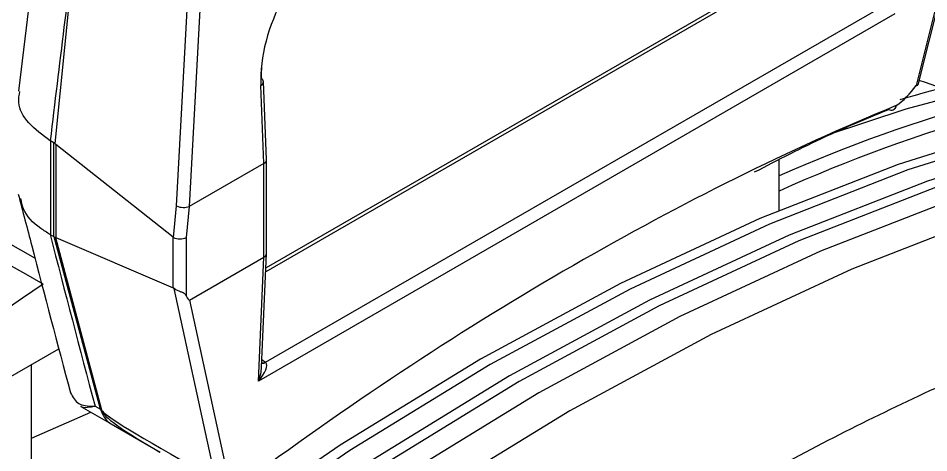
# Model space of a CAD drawing. Extents: x 8 to 113, y 1 to 87.
# Drawn here: x 19.109 to 20.1, y 70.575 to 71.049 of the extents above; entities that cross this region are included whole.
import ezdxf

# ---------------------------------------------------------------- set-up
doc = ezdxf.new("R2010")
doc.units = 0
doc.header["$MEASUREMENT"] = 0
doc.layers.add('OBJECT', color=7, linetype='CONTINUOUS')

msp = doc.modelspace()

# ---------------------------------------------------------------- linework, layer by layer
at = {"layer": 'OBJECT'}
for p, q in [((19.15235, 71.31974), (19.10916, 70.96911)), ((20.08836, 70.97615), (20.15742, 71.25228)), ((20.15118, 71.23579), (20.0861, 70.97561)), ((19.2814, 70.84426), (19.30081, 71.20666)), ((19.31451, 71.20628), (19.29508, 70.84365)), ((19.17385, 71.16242), (19.14879, 70.91234)), ((19.95074, 71.10293), (19.37847, 70.77257)), ((19.94513, 71.10382), (19.37866, 70.7768)), ((19.37811, 70.67401), (20.04256, 71.05759)), ((20.06309, 71.05342), (19.37046, 70.65358)), ((19.37935, 70.89474), (19.37591, 70.97961)), ((19.37643, 70.8906), (19.37298, 70.97556)), ((19.14768, 70.91291), (19.144, 70.91503)), ((19.144, 70.91503), (19.144, 70.81296)), ((19.14768, 70.81084), (19.14768, 70.91291)), ((19.27777, 70.81014), (19.14993, 70.91136)), ((19.14993, 70.91136), (19.14993, 70.80971)), ((19.37643, 70.8906), (19.29513, 70.84367)), ((19.37643, 70.8906), (19.37643, 70.8906)), ((19.37643, 70.78854), (19.37643, 70.8906)), ((19.37936, 70.7927), (19.37936, 70.89461)), ((19.93721, 70.83953), (19.93721, 70.89448)), ((19.27797, 70.81001), (19.2814, 70.84426)), ((19.29513, 70.84367), (19.29173, 70.80972)), ((19.144, 70.81296), (19.14768, 70.81084)), ((19.14823, 70.81051), (19.14936, 70.80995)), ((19.19854, 70.62275), (19.14823, 70.81051)), ((19.14936, 70.80995), (19.19968, 70.62213)), ((19.14993, 70.80971), (19.27777, 70.75489)), ((19.27777, 70.75489), (19.27777, 70.81014)), ((19.29173, 70.80972), (19.29173, 70.7464)), ((19.37387, 70.6685), (19.37935, 70.79254)), ((19.29544, 70.74178), (19.37643, 70.78853)), ((19.37046, 70.65358), (19.37643, 70.78853)), ((19.37643, 70.78853), (19.37643, 70.78854)), ((19.32388, 70.54686), (19.27886, 70.7542)), ((19.29544, 70.74178), (19.3384, 70.54397)), ((18.88576, 70.53428), (19.1532, 70.68867)), ((19.12335, 70.56218), (19.12335, 70.67144)), ((19.37425, 70.67709), (19.37811, 70.67401)), ((19.177, 70.62589), (19.21008, 70.6068)), ((19.19254, 70.62621), (19.19854, 70.62275)), ((19.12335, 70.59133), (19.18807, 70.61951)), ((19.21008, 70.6068), (19.26349, 70.57597))]:
    msp.add_line(p, q, dxfattribs=at)
at = {"layer": 'OBJECT', "flags": 128}
for points in [[(20.92018, 70.99476), (20.79083, 71.02003), (20.65608, 71.0322), (20.51652, 71.0312), (20.37276, 71.01706), (20.22539, 70.98982), (20.07507, 70.9496), (19.98939, 70.92132)], [(20.91042, 70.98344), (20.77986, 70.99913), (20.64453, 71.00225), (20.50498, 70.99279), (20.36178, 70.97078), (20.21552, 70.93631), (20.0668, 70.88953), (19.91622, 70.83063), (19.76439, 70.75985), (19.61194, 70.67747), (19.45949, 70.58384), (19.30767, 70.47933), (19.15708, 70.36437), (19.00836, 70.23943), (18.8621, 70.10503), (18.7189, 69.96171), (18.57935, 69.81005), (18.44402, 69.65068), (18.31346, 69.48425)], [(20.92095, 70.97736), (20.79039, 70.99305), (20.65506, 70.99617), (20.51551, 70.9867), (20.37232, 70.9647), (20.22606, 70.93023), (20.07733, 70.88345), (19.92675, 70.82455), (19.77493, 70.75377), (19.62248, 70.67139), (19.47003, 70.57775), (19.3182, 70.47324), (19.16762, 70.35829), (19.01889, 70.23335), (18.87264, 70.09895), (18.72944, 69.95563), (18.58989, 69.80397), (18.45456, 69.6446), (18.324, 69.47817)], [(20.94217, 70.96511), (20.81161, 70.9808), (20.67628, 70.98392), (20.53673, 70.97446), (20.39353, 70.95245), (20.24727, 70.91799), (20.09855, 70.87121), (19.94796, 70.8123), (19.79614, 70.74152), (19.64369, 70.65914), (19.49124, 70.56551), (19.33942, 70.461), (19.18883, 70.34604), (19.04011, 70.2211), (18.89385, 70.0867), (18.75065, 69.94338), (18.6111, 69.79172), (18.47577, 69.63236), (18.34521, 69.46592)], [(20.9527, 70.95903), (20.82214, 70.97472), (20.68681, 70.97784), (20.54726, 70.96838), (20.40407, 70.94637), (20.25781, 70.9119), (20.10908, 70.86512), (19.9585, 70.80622), (19.80667, 70.73544), (19.65423, 70.65306), (19.50178, 70.55942), (19.34995, 70.45491), (19.19937, 70.33996), (19.05064, 70.21502), (18.90438, 70.08062), (18.76119, 69.9373), (18.62164, 69.78564), (18.48631, 69.62627), (18.35575, 69.45984)], [(20.11396, 70.97263), (20.09623, 70.9787), (20.08954, 70.98089)], [(20.98359, 70.94509), (20.85229, 70.96181), (20.71611, 70.96576), (20.57561, 70.95691), (20.43137, 70.9353), (20.28398, 70.90102), (20.13407, 70.85421), (19.98226, 70.79507), (19.82917, 70.72384), (19.67544, 70.64081), (19.52171, 70.54634), (19.36862, 70.44082), (19.2168, 70.32468), (19.06689, 70.19841), (18.91951, 70.06252), (18.77527, 69.91759), (18.63477, 69.76422), (18.49858, 69.60305), (18.36729, 69.43473)], [(21.01753, 70.92549), (20.88624, 70.94222), (20.75005, 70.94617), (20.60955, 70.93732), (20.46531, 70.9157), (20.31792, 70.88142), (20.16801, 70.83461), (20.0162, 70.77547), (19.86311, 70.70424), (19.70938, 70.62122), (19.55565, 70.52675), (19.40256, 70.42123), (19.25075, 70.30509), (19.10084, 70.17881), (18.95345, 70.04293), (18.80921, 69.898), (18.66871, 69.74463), (18.53253, 69.58345), (18.40123, 69.41514)]]:
    msp.add_lwpolyline(points, dxfattribs=at)
at = {"layer": 'OBJECT'}
for centre, radius, start, end in [((20.62921, 69.30147), 1.72097, 81.55654, 113.70946), ((20.646, 69.28461), 1.72798, 81.5849, 114.21628), ((19.37125, 70.9799), 0.00467, 291.73344, 356.4998), ((19.3717, 70.97911), 0.00424, 6.73691, 63.65424), ((20.05924, 70.95388), 0.00532, 240.31439, 290.41311), ((20.0585, 70.95416), 0.00587, 296.31142, 354.74214), ((20.05728, 70.95814), 0.01, 292.43805, 302.4632), ((20.05998, 70.95318), 0.00438, 307.47931, 5.78858), ((21.76056, 66.8677), 4.6937, 123.99829, 145.21843), ((19.37535, 70.67908), 0.00619, 258.08068, 299.72426), ((19.37493, 70.67995), 0.00673, 262.76313, 298.14385), ((19.21039, 70.64329), 0.02372, 240.01598, 243.15942), ((19.19055, 70.6388), 0.02063, 296.42378, 299.01766), ((19.22257, 70.62708), 0.02382, 196.50035, 238.36943), ((21.55615, 67.71265), 3.15863, 114.39748, 125.59714)]:
    msp.add_arc(centre, radius, start, end, dxfattribs=at)
for centre, major_axis, ratio, start_param, end_param in [((20.25831, 66.5878), (1.58934, 16.54697), 0.094708, 1.299793, 1.315305), ((19.46884, 71.03002), (0.06232, 0.11985), 0.60894, 0.762301, 2.325501), ((19.46178, 71.03366), (0.05737, 0.11115), 0.603746, 2.176418, 2.323886), ((20.06435, 70.99219), (0.02692, 0.04217), 0.545295, 4.005252, 4.667084), ((19.58361, 68.09646), (1.81855, 2.84888), 0.545295, 0.66147, 0.957802), ((19.22885, 71.76204), (0.0807, 0.84838), 0.104683, 3.090442, 3.093782), ((19.23253, 71.75991), (0.0807, 0.84838), 0.104683, 3.093782, 3.106873), ((19.23253, 71.76047), (0.0762, 0.85185), 0.108827, 3.05725, 3.070339), ((19.36936, 70.89447), (0.01, 0.0002), 0.560564, 5.486424, 6.294549), ((19.28804, 70.84752), (0.00997, -0.00077), 0.488179, 4.02209, 5.534172), ((19.3045, 71.01189), (0.00956, 0.16826), 0.040833, 3.162002, 3.168357), ((19.22885, 70.49626), (-0.10115, 0.31981), 0.201902, 6.065962, 6.070166), ((20.67498, 69.71527), (-1.76965, 5.62865), 0.198355, 1.312586, 1.346277), ((19.23253, 70.49414), (-0.10115, 0.31981), 0.201902, 6.059451, 6.065962), ((19.23253, 70.49388), (-0.09724, 0.3173), 0.221629, 6.097745, 6.104262), ((19.28466, 70.8809), (0.00635, 0.07099), 0.108827, 3.070339, 3.096519), ((19.28466, 70.8138), (0.01, -0.0005), 0.541019, 4.006376, 5.524812), ((19.36936, 70.79284), (0.01, -0.00022), 0.594123, 5.510905, 6.296303), ((19.28466, 70.72857), (-0.0081, 0.02644), 0.221629, 5.957144, 6.097745), ((19.26096, 70.87258), (-0.03436, 0.13085), 0.060229, 2.857382, 3.158052), ((19.3634, 70.6581), (0.01494, 0.01568), 0.380974, 4.786299, 6.269957), ((19.3776, 70.66629), (-0.00387, 0.00929), 0.470171, 5.417645, 5.471725), ((19.3634, 70.6581), (0.0071, 0.0202), 0.382697, 4.622616, 5.381907), ((19.64223, 70.42661), (0.44362, -0.1981), 0.067913, 3.196653, 3.249317), ((19.62288, 70.40782), (0.42318, -0.21483), 0.03328, 3.171458, 3.224122), ((19.62288, 70.40782), (0.42318, -0.21483), 0.03328, 3.224122, 3.944787), ((19.64223, 70.42661), (0.44362, -0.1981), 0.067913, 3.249317, 3.719167)]:
    msp.add_ellipse(centre, major_axis=major_axis, ratio=ratio, start_param=start_param, end_param=end_param, dxfattribs=at)
for points, knots in [([(16.60621, 72.13876), (16.75882, 72.06409), (17.25801, 71.81985), (18.09882, 71.37259), (18.78651, 70.98115), (19.12725, 70.78721)], [0, 0, 0, 0, 0.181779, 0.594594, 1, 1, 1, 1]), ([(19.136, 70.75903), (18.93591, 70.87399), (18.53721, 71.10306), (17.9412, 71.43067), (17.34286, 71.74755), (16.89829, 71.9768), (16.65109, 72.0976), (16.60621, 72.11954)], [0, 0, 0, 0, 0.23727, 0.4727862, 0.7065489, 0.9467226, 1, 1, 1, 1]), ([(20.90677, 70.99938), (20.89117, 71.00321), (20.8356, 71.01684), (20.7365, 71.03191), (20.60821, 71.04043), (20.47582, 71.03731), (20.33989, 71.02257), (20.20406, 70.99787), (20.11268, 70.97236), (20.06847, 70.96001)], [0, 0, 0, 0, 0.061321, 0.218505, 0.375996, 0.533956, 0.692368, 0.851177, 1, 1, 1, 1]), ([(19.14372, 70.9152), (19.13529, 70.92147), (19.11844, 70.93402), (19.10785, 70.9534), (19.11006, 70.96494), (19.11082, 70.96891)], [0, 0, 0, 0, 0.39606, 0.792114, 1, 1, 1, 1]), ([(20.0861, 70.97561), (20.08614, 70.97561), (20.08651, 70.97556), (20.08742, 70.97553), (20.08826, 70.97567), (20.08824, 70.97607), (20.08823, 70.97618)], [0, 0, 0, 0, 0.0248598, 0.2926549, 0.8052357, 1, 1, 1, 1]), ([(20.05661, 70.94927), (20.05199, 70.94734), (20.02885, 70.93772), (19.98028, 70.9173), (19.93576, 70.89423), (19.91002, 70.8809)], [0, 0, 0, 0, 0.095411, 0.477083, 1, 1, 1, 1]), ([(19.10906, 70.85722), (19.11391, 70.83845), (19.13251, 70.76642), (19.15169, 70.69406), (19.16587, 70.64056)], [0, 0, 0, 0, 0.260609, 1, 1, 1, 1]), ([(19.14364, 70.81316), (19.14018, 70.81532), (19.12771, 70.82311), (19.11464, 70.8365), (19.11259, 70.84862), (19.11194, 70.85248)], [0, 0, 0, 0, 0.207739, 0.748504, 1, 1, 1, 1]), ([(21.01333, 70.84066), (20.9549, 70.84213), (20.83804, 70.84507), (20.65218, 70.82247), (20.45945, 70.77931), (20.2623, 70.71407), (20.06426, 70.62867), (19.86483, 70.52344), (19.66349, 70.39746), (19.46409, 70.25291), (19.26988, 70.09269), (19.08042, 69.91681), (18.89413, 69.725), (18.77491, 69.58436), (18.7153, 69.51404)], [0, 0, 0, 0, 0.082347, 0.164694, 0.249433, 0.334172, 0.416519, 0.498866, 0.583605, 0.668344, 0.750089, 0.831834, 0.915917, 1, 1, 1, 1]), ([(19.29173, 70.7464), (19.29115, 70.74733), (19.29017, 70.7489), (19.28718, 70.75023), (19.28391, 70.75131), (19.28098, 70.7526), (19.27943, 70.75377), (19.27886, 70.7542)], [0, 0, 0, 0, 0.2815028, 0.4771484, 0.6724625, 0.8784612, 1, 1, 1, 1]), ([(19.16599, 70.64061), (19.16836, 70.63617), (19.1729, 70.62766), (19.18489, 70.62615), (19.19186, 70.62619), (19.19247, 70.62621), (19.19254, 70.62621)], [0, 0, 0, 0, 0.499108, 0.956963, 0.994826, 1, 1, 1, 1]), ([(19.19254, 70.62621), (19.19248, 70.62619), (19.19191, 70.62605), (19.19009, 70.6256), (19.1845, 70.62462), (19.17887, 70.62356), (19.17751, 70.62617), (19.1773, 70.62656)], [0, 0, 0, 0, 0.00853, 0.081505, 0.262213, 0.88918, 1, 1, 1, 1])]:
    msp.add_open_spline(points, degree=3, knots=knots, dxfattribs=at)

doc.saveas('drawing.dxf')
